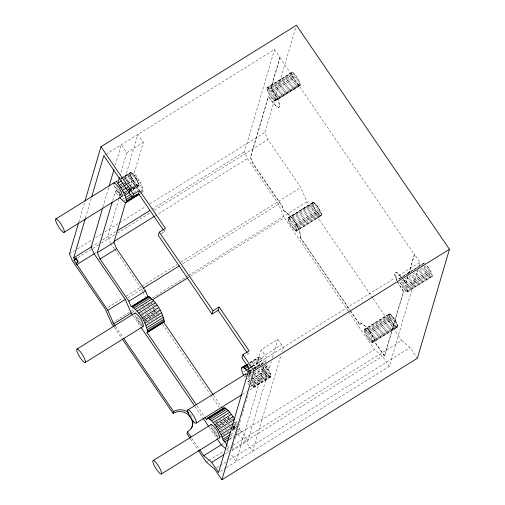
<?xml version="1.0" encoding="UTF-8"?>
<svg xmlns="http://www.w3.org/2000/svg" width="505" height="505" viewBox="0 0 505 505"><rect width="100%" height="100%" fill="white"/><g stroke="black" fill="none" stroke-linecap="round" stroke-linejoin="round"><path stroke-width="0.38" stroke-dasharray="2.52 1.89" d="M129.45 191.723L138.951 185.651C138.174 180.601 134.974 175.469 130.801 172.527L123.138 177.11M141.918 192.31L143.035 191.635C142.726 184.641 138.054 178.612 134.336 172.95L143.319 142.435L137.871 134.45L124.59 179.559M266.848 88.489L267.094 87.636L292.212 72.209C296.378 75.15 299.585 80.282 300.355 85.332L275.036 101.057C270.863 98.254 268.136 93.273 266.848 88.489L292.723 72.423M267.094 87.636L267.467 87.586C271.639 90.534 274.84 95.66 275.61 100.71L275.402 101.013M265.377 362.54L261.539 358.405L260.302 357.508L258.592 357.18L258.188 357.767L258.352 360.33L260.908 366.788M279.985 57.494L271.002 88.009C274.714 93.671 279.391 99.706 279.701 106.694L278.577 107.376L276.342 106.063L273.331 102.963L268.414 96.411L273.192 103.052L276.203 106.151L278.438 107.458L279.555 106.782C279.246 99.794 274.575 93.76 270.863 88.097L279.985 57.494L274.531 49.515L107.047 153.608M262.234 364.307L262.486 363.455L263.364 363.619A7.872 1.73 58.1 0 0 262.234 364.307L254.93 368.839M270.787 376.831L269.266 376.2L267.713 374.603L251.124 384.917L253.832 387.19L270.787 376.831L271.04 375.979L268.9 370.569L265.561 365.683L254.28 372.696M287.989 218.621L288.235 217.769L313.352 202.341C317.519 205.282 320.719 210.415 321.496 215.465L296.17 231.189C292.004 228.386 289.277 223.406 287.989 218.621L313.864 202.555M300.248 237.508L300.696 236.914C299.389 227.098 292.534 217.068 285.06 211.406C293.14 217.106 299.345 227.048 300.841 236.826L300.248 237.508L349.725 309.963M312.98 202.391L312.772 202.694C313.542 207.738 316.749 212.87 320.915 215.812L321.287 215.768A7.872 1.73 58.1 0 0 316.338 204.961A7.872 1.73 58.1 0 0 313.775 206.507A7.872 1.73 58.1 0 0 321.287 215.768M360.097 323.598L359.888 324.841L360.501 323.011L359.951 323.686M364.143 330.131L364.389 329.279L389.5 313.857C393.673 316.799 396.873 321.931 397.65 326.975L372.324 342.706C368.158 339.897 365.431 334.922 364.143 330.131L390.018 314.066M396.867 280.736L394.872 275.477L394.708 272.921L395.251 272.245L396.962 272.567L398.205 273.464L402.87 278.64M397.006 280.647L395.017 275.389L394.708 272.921M398.937 278.817L398.893 279.366L424.774 263.301L423.891 263.137L398.937 278.817L424.257 263.092M423.638 263.989L423.891 263.137M432.4 276.21L430.999 271.557L426.965 265.365L399.758 282.232L403.52 288.589L405.925 291.265L407.447 291.896L432.4 276.21L407.08 291.94M78.761 222.194L84.752 201.817M85.446 218.021L91.197 198.471M102.913 207.164L108.67 187.62M115.304 165.066L121.282 144.765L126.73 152.744L120.158 175.071M112.64 200.63L115.304 191.572L118.618 189.514M118.839 199.109L107.773 236.7L110.431 242.823M119.723 196.104L120.613 193.093M129.23 190.322L129.892 188.056M130.113 187.298L131.893 181.263L138.244 189.653M161.379 233.544L164.441 231.643L165.021 229.661M348.286 311.269L284.448 217.781L278.545 204.184L247.387 158.564L244.439 151.759L274.531 49.515M285.06 211.406L284.334 211.57L281.96 206.059L253.144 163.86L250.423 157.535L268.414 96.411M284.334 211.57L282.106 205.971L253.283 163.772L250.562 157.446L268.553 96.322M372.841 298.202L307.021 201.823L300.797 187.551L268.003 139.538L264.891 132.398L295.987 26.759M248.504 352.85L248.113 354.169L245.058 356.069M232.199 448.257L233.739 443.011M234.844 439.262L240.803 419.011M241.687 416.013L244.559 406.266M245.657 402.517L248.309 393.515M255.562 368.858L261.211 349.668L277.8 339.36L283.255 347.339L281.923 351.865M264.443 365.184L236.062 461.633L230.867 454.027M265.333 362.173L266.665 357.654L261.211 349.668M231.978 450.845L247.905 440.947L266.886 376.452L261.243 367.419M251.654 376.78L252.74 378.453L269.329 368.139L271.286 361.498M272.372 357.811L277.8 339.36M280.591 356.385L252.651 451.319L245.727 441.181L237.786 434.508L236.895 433.214M384.425 356.094L378.163 346.632L376.724 345.439C373.517 337.1 368.934 327.499 361.075 323.011C368.833 327.979 373.403 337.087 376.578 345.521L378.018 346.72L384.425 356.094L403.545 291.518L397.568 281.847M403.564 279.896L405.85 283.292L407.806 276.645M408.678 273.697L414.466 254.419L419.914 262.404L418.582 266.924M384.564 356.006L403.545 291.518M405.85 283.292L407.945 276.563M408.816 273.609L414.466 254.419M226.354 467.662L389.311 366.384L417.698 269.935M130.435 172.571L130.227 172.874C130.997 177.924 134.197 183.056 138.37 185.998L138.742 185.954M291.839 72.253L291.631 72.556C292.401 77.606 295.608 82.738 299.774 85.68L300.147 85.635M296.542 231.145L296.751 230.842C295.981 225.792 292.774 220.666 288.607 217.718L288.235 217.769M254.198 387.146L254.028 384.551L252.311 380.884L268.9 370.569M389.134 313.902L388.926 314.205C389.696 319.255 392.896 324.38 397.069 327.328L397.441 327.278A7.872 1.73 58.1 0 0 392.492 316.471A7.872 1.73 58.1 0 0 389.929 318.024A7.872 1.73 58.1 0 0 397.441 327.278M407.447 291.896L407.699 291.044L406.834 288.178L402.22 280.742M372.696 342.661L372.905 342.352C372.135 337.308 368.928 332.176 364.762 329.235L364.389 329.279M249.779 368.012L251.528 366.523M252.109 366.03L264.936 355.122L281.525 344.808M104.459 155.218L106.397 154.012M126.73 152.744L143.319 142.435M115.834 181.648L117.166 180.822L115.209 182.059M120.48 178.757L122.475 177.52M121.875 177.911L130.542 172.527M114.3 182.772L117.621 180.714M120.853 178.713L130.801 172.527M266.886 87.939L292.212 72.209M115.588 182.501L117.577 181.263M120.897 179.199L123.353 177.691M123.548 177.552L131.319 172.742M123.674 178.322L131.956 173.202M266.975 89.259L293.361 72.884M124.634 178.877L130.606 175.166M267.265 90.225L292.01 74.847M124.072 179.262L134.336 172.95M269.361 88.962L294.106 73.585M120.626 195.631L118.221 192.96L115.039 187.841L114.458 186.604L115.79 185.777M124.886 180.165L133.509 174.799M267.713 91.355L294.92 74.481M115.039 187.841L117.034 186.604M125.657 181.238L131.628 177.526M268.294 92.592L293.039 77.214M125.739 181.238L135.832 175.033M271.027 90.938L295.772 75.561M115.733 189.148L117.728 187.91M120.379 186.257L123.7 184.199M124.363 183.782L126.351 182.545M127.014 182.135L132.323 178.833M268.988 93.898L293.733 78.515M119.306 186.976L122.62 184.918M123.283 184.502L135.233 177.078M271.892 92.137L296.637 76.76M116.516 190.467L118.505 189.23M124.785 185.379L127.134 183.87M127.443 183.725L136.066 178.366M269.771 95.218L297.477 78.048M124.849 185.367L126.837 184.129M127.5 183.713L137.455 177.526M125.259 185.386L127.247 184.148M127.91 183.738L131.893 181.263M117.356 191.755L119.344 190.518M122.254 188.763L124.243 187.525M127.973 185.158L136.849 179.692M270.604 96.505L298.253 79.373M115.304 191.572L116.756 193.8L120.07 191.742M126.704 187.614L128.699 186.377M129.362 185.966L133.345 183.492M118.221 192.96L120.209 191.723M126.843 187.601L129.015 186.276M129.501 185.947L138.97 180.089M271.469 97.711L298.947 80.68M119.073 194.034L120.398 193.207M122.197 192.134L138.124 182.236M272.328 98.784L299.528 81.917M119.887 194.936L121.213 194.109M127.954 189.956L129.943 188.718M130.606 188.308L138.572 183.359M273.136 99.687L299.976 83.041M121.08 194.488L118.422 196.136L116.756 193.8M128.377 189.949L130.372 188.712M131.035 188.296L135.018 185.821M128.371 190.044L140.314 182.621M129.918 189.855L137.215 185.322M273.88 100.381L298.619 85.004M128.908 190.511L130.902 189.274M131.565 188.864L138.862 184.325M275.522 99.39L300.267 84.007M125.246 193.623L126.578 192.796M129.23 191.149L137.859 185.783M274.518 100.848L299.263 85.465M125.057 193.762L129.034 191.288M129.703 190.871L138.989 185.101M275.654 100.16L300.393 84.783M122.361 195.959L123.687 195.132M129.078 191.774L138.951 185.651M275.036 101.057L300.355 85.332M132.026 190.789L141.444 185.019M122.324 199.551L124.312 198.314M131.022 194.21L133.017 192.973M133.604 192.538L142.303 187.197M123.757 200.902L125.082 200.075M140.882 190.309L142.871 189.072M141.129 191.812L143.117 190.574M139.721 193.699L143.035 191.635M69.431 253.882L74.784 250.556M77.461 248.889L92.188 239.736M95.54 237.659L101.562 233.916M104.907 231.833L118.965 223.096M119.635 222.68L145.743 206.457M149.758 203.957L264.891 132.398M91.184 247.008L99.15 242.059M102.464 240.001L115.815 231.7M151.992 209.221L244.439 151.759M77.896 257.695L98.652 244.792M101.328 243.132L114.717 234.812M117.394 233.146L150.193 212.763M154.208 210.263L268.003 139.538M94.138 253.813L96.79 252.159M154.94 216.02L247.387 158.564M108.013 307.368L123.409 297.798M126.086 296.138L141.482 286.569M142.151 286.152L176.958 264.519M180.973 262.019L300.797 187.551M127.948 297.78L141.88 289.119L114.679 249.281M182.747 263.724L278.545 204.184M112.23 322.891L134.317 309.161M152.39 297.931L187.866 275.882M188.542 275.465L307.021 201.823M131.856 312.62L135.176 310.556M141.81 306.434L146.456 303.549M187.98 277.744L189.987 276.494M190.656 276.077L284.448 217.781M288.027 218.072L312.772 202.694M288.607 217.718L313.352 202.341M139.184 311.118L152.459 302.874M288.115 219.391L314.501 203.016M288.405 220.357L315.246 203.717M142.41 326.23L139.361 323.093L136.18 317.973L135.599 316.736L136.924 315.909M140.718 313.592L154.65 304.932L155.508 306.011M288.854 221.487L316.061 204.62M136.18 317.973L138.174 316.736M289.434 222.724L316.913 205.693M136.874 319.28L138.869 318.043M141.772 316.288L155.704 307.627M290.129 224.031L317.778 206.892M137.657 320.599L139.645 319.362M290.912 225.35L318.611 208.18M138.496 321.887L140.485 320.65M143.805 318.592L155.085 311.579A7.872 1.73 58.1 0 1 153.981 309.849M291.745 226.638L316.49 211.26M143.388 318.895L157.989 309.824M294.655 224.883L319.394 209.506M139.361 323.093L141.349 321.855M292.61 227.843L317.355 212.466M295.349 226.189L320.088 210.812M140.213 324.166L141.539 323.339M144.859 321.281L156.803 313.857M293.462 228.916L318.207 213.539M145.333 321.029L159.264 312.368A7.872 1.73 58.1 0 1 159.826 313.832M295.93 227.427L320.669 212.049M141.028 325.069L142.353 324.242M294.276 229.819L321.117 213.173M295.021 230.514L321.407 214.139M147.523 323.067L158.999 315.915M295.659 230.981L321.534 214.915M296.17 231.189L321.496 215.465M249.962 362.546L258.592 357.18M250.221 362.723L258.188 357.767M250.013 362.868L259.305 357.092M395.97 272.157L398.06 273.552L401.898 277.687M248.151 365.02L260.302 357.508M248.933 366.239L261.539 358.405M243.656 371.693L245.645 370.455M252.285 366.327L258.92 362.205M249.704 368L251.698 366.763M252.361 366.352L262.979 359.749M249.842 368.107L251.787 366.901M252.431 366.497L419.914 262.404M249.161 370.986L253.144 368.511M253.807 368.094L259.778 364.383M249.287 370.986L253.27 368.511M253.933 368.101L264.551 361.498M249.211 371.705L253.194 369.231M253.857 368.814L262.486 363.455M249.584 371.655L262.852 363.411M249.432 372.28L252.746 370.222M248.422 373.738L252.405 371.263M248.744 373.567L252.727 371.093M246.307 375.859L244.319 377.096L245.329 378.996M248.959 374.211L252.279 372.147M247.961 371.813L249.615 373.889L252.273 372.242M248.719 374.71L252.803 372.204M247.835 376.654L251.818 374.18M247.09 378.718L251.155 376.244M253.624 374.678L266.413 366.756M403.407 291.606L398.912 284.378M400.339 283.469L427.823 266.438M253.946 374.577L267.877 365.91L269.329 368.139M404.404 281.064L405.995 283.204M250.436 378.378L247.785 380.025L249.401 382.638M253.756 376.313L267.278 367.962M401.033 284.776L428.682 267.644M249.83 380.536L247.179 382.19L248.801 384.684M252.487 378.889L263.768 371.876M248.567 381.351L249.893 380.524M252.191 379.148L268.117 369.25M401.816 286.101L429.521 268.931M252.058 380.985L265.996 372.324L267.713 374.603M402.655 287.389L427.4 272.006L430.67 275.888L432.192 276.513M405.559 285.634L430.304 270.251M250.265 383.838L266.855 373.53M403.52 288.589L428.259 273.211M253.005 382.184L269.594 371.876M406.254 286.935L430.999 271.557M404.372 289.662L429.117 274.284M253.586 383.428L270.175 373.113M406.834 288.178L431.579 272.795M250.297 386.767L266.886 376.452M251.932 385.814L270.617 374.243M405.187 290.564L432.021 273.925M252.677 386.514L270.907 375.209M405.925 291.265L432.318 274.89M253.314 386.975L271.04 375.979M406.569 291.726L432.444 275.661M253.832 387.19L270.996 376.528M242.286 394.474L246.951 391.571M249.615 389.917L270.945 376.661M364.181 329.582L389.5 313.857M215.338 422.634L226.152 415.893M215.982 423.095L218.633 421.448M364.269 330.908L390.655 314.533M364.559 331.873L391.4 315.227M217.92 437.279L215.515 434.603L212.334 429.484L211.753 428.246L213.078 427.419M216.399 425.361L228.342 417.938A7.872 1.73 58.1 0 1 227.78 416.467M365.008 332.997L389.746 317.62M216.209 425.519L230.141 416.859M367.47 331.507L392.208 316.13M212.334 429.484L214.328 428.246M365.588 334.234L390.327 318.857M368.322 332.58L393.067 317.203M213.028 430.79L214.354 429.97M218.337 427.495L229.617 420.482M366.283 335.541L391.022 320.164M218.589 427.388L232.521 418.727L233.361 420.015M369.187 333.786L393.932 318.409M213.811 432.116L215.799 430.879M367.059 336.867L394.765 319.697M214.65 433.404L216.639 432.166M220.205 429.995L232.155 422.571M367.899 338.154L395.548 321.016M215.515 434.603L216.841 433.782M234.276 422.975L236.264 421.738L235.507 420.457M368.764 339.354L396.242 322.323M216.367 435.682L217.693 434.856M221.487 432.539L232.294 425.778M233.43 425.115L235.418 423.878L234.838 422.641M369.616 340.427L396.823 323.56M217.182 436.579L218.507 435.758M233.209 426.656L235.867 425.008L235.418 423.878M370.43 341.329L397.271 324.69M232.963 427.154L237.609 424.263M233.184 427.792L234.509 426.965L236.031 427.596L232.054 430.071M371.175 342.03L395.914 326.647M232.837 428.032L236.157 425.974L235.867 425.008M372.816 341.033L397.561 325.656M220.357 436.642L222.351 435.405M223.014 434.994L229.844 430.727M232.3 429.218L236.283 426.744L236.157 425.974M371.813 342.491L397.688 326.426M219.65 437.608L220.982 436.781M232.262 429.768L236.239 427.293M372.324 342.706L397.65 326.975M232.098 430.79L236.081 428.316M230.974 434.205L234.951 431.731M238.272 429.673L239.597 428.846L238.739 426.668M230.103 436.56L234.086 434.085M236.744 432.438L240.058 430.374L241.497 431.567L247.905 440.947M229.554 438.99L233.537 436.516M236.189 434.868L241.497 431.567M221.196 444.823L223.848 443.169M229.156 439.874L233.802 436.983M234.465 436.572L374.445 349.574L382.386 356.246L389.311 366.384M206.28 462.012L208.294 460.768M208.963 460.352L223.69 451.199M226.366 449.532L230.381 447.039M233.057 445.372L401.746 340.528L410.092 347.598L417.376 358.266M225.255 453.907L229.137 451.495L226.865 449.589M231.795 449.841L382.386 356.246M216.639 467.832L219.315 466.166M219.984 465.755L226.013 462.006M229.358 459.929L410.092 347.598M220.534 471.279L225.71 468.066M300.387 237.419L349.87 309.874M399.146 278.514L400.029 278.684M360.355 323.099L361.214 322.922M233.771 426.27L234.509 426.965M248.157 375.089L250.688 378.27M403.287 279.227L404.543 280.976M266.211 363.581L267.877 365.91M249.615 373.889L251.288 376.225M279.839 57.583L414.321 254.507M373.283 298.853L401.746 340.528M350.312 310.524L360.027 324.753M350.167 310.613L359.888 324.841M348.734 311.92L374.445 349.574M163.563 230.356L164.441 231.643M110.728 243.498L114.237 248.643M213.647 395.466L221.158 406.462M148.23 303.372L149.556 305.317M153.103 310.512L154.435 312.462M162.414 324.147L210.295 394.26M210.743 394.91L219.164 407.245M232.906 427.369L235.122 430.613M227.471 445.631L229.605 448.756M197.057 405.774L204.569 416.77M132.966 315.631L140.504 326.666M195.037 406.519L203.016 418.203M209.221 427.293L216.759 438.327M115.5 326.489L123.043 337.536M191.875 438.327L199.336 449.254M114.212 327.196L121.743 338.217M190.467 438.858L197.935 449.791M427.4 272.006L424.503 266.855M265.996 372.324L262.65 366.043M154.246 310.291L155.085 311.579M397.429 281.935L398.773 284.466M236.264 421.738L237.274 423.632M228.342 417.938L228.923 419.175M141.88 289.119L142.814 291.265M143.123 291.985L145.301 296.997M211.753 428.246L210.888 425.38M114.458 186.604L113.726 184.508M135.599 316.736L134.86 314.64M245.771 375.392L246.061 376.358M239.597 428.846L240.058 430.374M151.323 303.555L151.456 304.332M265.283 365.361A7.872 1.73 58.1 0 1 270.699 374.47A7.872 1.73 58.1 0 1 268.698 375.682A7.872 1.73 58.1 0 1 262.935 366.781M235.93 427.64A7.872 1.73 58.1 0 1 233.506 425.993M229.788 420.779A7.872 1.73 58.1 0 1 229.144 419.605M228.424 414.289A7.872 1.73 58.1 0 1 229.251 414.851M232.521 418.727A7.872 1.73 58.1 0 1 233.632 420.45M234.617 422.212A7.872 1.73 58.1 0 1 236.258 426.51M159.182 316.016A7.872 1.73 58.1 0 1 158.355 315.455M157.352 314.476A7.872 1.73 58.1 0 1 156.613 313.63M153.634 309.262A7.872 1.73 58.1 0 1 152.99 308.094M154.467 304.717A7.872 1.73 58.1 0 1 155.218 305.632M157.819 309.527A7.872 1.73 58.1 0 1 158.463 310.695M190.145 414.283A12.511 11.981 16.4 0 1 192.367 418.153M131.047 176.289A7.872 1.73 58.1 0 0 138.635 185.998A7.872 1.73 58.1 0 0 134.077 175.5A7.872 1.73 58.1 0 0 131.047 176.289"/><path stroke-width="0.76" d="M113.593 183.738L114.212 182.835C118.385 185.783 121.585 190.909 122.361 195.959L121.269 196.098M119.256 197.177L124.331 202.208L126.042 202.53L126.446 201.943C126.136 194.955 121.465 188.92 117.747 183.258L119.502 177.305M196.174 404.48L147.138 332.669L147.586 332.075C146.09 322.297 139.891 312.361 131.805 306.655L131.224 306.731L128.851 301.22L100.034 259.021L97.313 252.696L112.192 202.139M146.791 332.883L164.175 321.767C162.679 311.989 156.481 302.047 148.401 296.347L131.224 306.731M227.042 445.006L224.908 441.881L223.469 440.688L221.02 434.578L218.16 429.484L234.749 419.175L229.8 412.263L225.546 408.274L223.835 407.945L207.246 418.26L206.779 420.008L205.011 417.42M247.311 364.193L241.598 368.082L241.762 370.645L243.751 375.897M245.645 374.615L245.891 373.763L247.418 374.394M78.534 222.945L69.431 253.882L72.543 261.022L105.33 309.035L111.561 323.307L113.77 326.552M84.979 201.066L100.968 146.734L296.429 25.25L449.444 249.312L417.376 358.266L221.916 479.75L214.631 469.082L206.28 462.012L198.377 450.435M115.058 325.839L113.726 323.888L107.824 310.285L74.052 260.309L74.349 259.311L73.717 257.866L85.225 218.772M91.645 196.969L103.809 155.622L132.43 197.524L138.547 193.724L139.519 190.429L165.413 228.342L159.296 232.148L158.324 235.444L212.018 314.072L218.135 310.266L219.107 306.971L249.085 350.874L242.968 354.674L242.002 357.969L249.199 368.511L218.596 472.491L211.671 462.353L203.73 455.68L199.778 449.892M74.052 260.309L76.091 259.04L76.388 258.049L74.349 259.311M132.525 314.981L131.193 313.031L125.29 299.433L94.138 253.813L91.184 247.008L102.692 207.915M109.112 186.111L113.978 169.573M147.814 296.416L145.44 290.912L116.623 248.712L113.903 242.387L125.676 202.391M132.43 197.524L133.402 194.229L139.519 190.429M191.546 428.423A12.511 11.981 16.4 0 0 187.936 414.447A12.511 11.981 16.4 0 0 173.095 413.412L173.625 411.6L123.491 338.186M212.018 314.072L212.99 310.771L219.107 306.971M193.005 421.246A12.511 11.981 16.4 0 1 187.488 431.901L186.957 433.713L190.031 438.214M221.916 479.75L253.983 370.796L449.444 249.312M134.778 313.321L135.353 312.974C139.525 315.915 142.726 321.041 143.496 326.091L142.41 326.23M210.932 424.831L211.507 424.484C215.679 427.426 218.88 432.558 219.65 437.608L219.075 437.955M223.431 408.532L223.835 407.945M55.891 218.93L114.547 182.469M117.747 183.258L121.73 180.784M119.243 185.341L123.226 182.867M120.865 187.841L124.186 185.777M122.38 190.398L126.364 187.923M123.725 192.929L127.708 190.454M63.977 232.395A7.872 1.73 58.1 0 0 59.426 221.897A7.872 1.73 58.1 0 0 56.396 222.686A7.872 1.73 58.1 0 0 63.977 232.395L121.97 196.35M124.855 195.334L129.501 192.443M125.713 197.512L130.359 194.621M126.282 199.387L131.59 196.085M126.528 200.883L137.145 194.286M125.328 202.625L126.654 201.798M127.98 200.971L129.974 199.734M131.963 198.497L133.951 197.259M135.283 196.439L137.272 195.201M126.446 201.943L139.058 194.109M126.042 202.53L139.317 194.286M73.717 257.866L91.184 247.008M117.154 230.867L149.979 210.471M76.04 263.225L78.079 261.956L76.388 258.049M76.672 264.67L94.138 253.813M114.079 241.422L154.271 216.437M97.313 252.696L113.903 242.387M100.034 259.021L116.623 248.712M107.824 310.285L125.29 299.433M143.224 288.286L179.395 265.8M128.851 301.22L145.44 290.912M131.805 306.655L148.401 296.347M132.802 307.065L149.392 296.757M134.046 307.968L150.635 297.653M135.479 309.312L152.068 299.004M113.726 323.888L131.193 313.031M152.472 299.806L187.311 278.154M137.057 311.061L153.646 300.753M77.025 349.062L135.018 313.018M138.711 313.144L155.3 302.836M140.384 315.474L156.973 305.165M142.006 317.973L158.595 307.659M143.521 320.536L160.11 310.221M144.866 323.061L161.455 312.753M85.118 362.527A7.872 1.73 58.1 0 0 80.566 352.035A7.872 1.73 58.1 0 0 77.536 352.825A7.872 1.73 58.1 0 0 85.118 362.527L143.111 326.483M145.995 325.466L162.585 315.152M146.854 327.644L163.443 317.336M147.422 329.519L164.011 319.204M147.668 331.015L164.258 320.707M147.586 332.075L164.175 321.767M241.598 368.082L246.907 364.78M242.002 367.495L247.362 364.515M242.716 367.406L243.713 367.817L247.696 365.342M243.713 367.817L244.95 368.713L248.271 366.655M244.95 368.713L246.389 370.064L249.041 368.416M187.671 410.028L245.664 373.984M196.293 423.057L241.617 394.885M206.842 418.847L224.548 407.857M207.246 418.26L208.956 418.582L225.546 408.274M209.853 419.693L226.789 409.17M208.956 418.582L211.633 420.829L228.222 410.514M211.633 420.829L213.211 422.578L229.8 412.263M153.179 460.573L211.172 424.535M214.518 424.869L231.454 414.346M213.211 422.578L216.538 426.99L233.127 416.675M219.675 432.046L232.944 423.796M221.02 434.578L232.3 427.565M161.272 474.043A7.872 1.73 58.1 0 0 156.72 463.546A7.872 1.73 58.1 0 0 153.69 464.335A7.872 1.73 58.1 0 0 161.272 474.043L219.265 437.999M222.143 436.976L230.772 431.617M223.008 439.154L230.305 434.622M223.469 440.688L228.778 437.387M224.908 441.881L228.228 439.817M203.73 455.68L221.196 444.823L225.735 448.636M211.671 462.353L223.961 454.708M163.772 322.354L213.205 394.815M246.389 370.064L247.961 371.813M138.547 193.724L163.121 229.712M218.135 310.266L247.235 352.881M100.968 146.734L133.402 194.229M159.296 232.148L212.99 310.771M242.968 354.674L253.983 370.796M221.6 407.106L222.926 409.05M140.946 327.316L194.595 405.868M203.016 418.203L208.78 426.643M217.207 438.978L221.196 444.823M76.091 259.04L78.079 261.956M187.488 431.901L190.997 437.04M122.185 338.868L173.095 413.412M216.538 426.99L218.16 429.484M173.625 411.6A12.511 11.981 16.4 0 1 188.775 412.901M188.277 413.178A7.872 1.73 58.1 0 0 195.902 423.291A7.872 1.73 58.1 0 0 191.761 413.153A7.872 1.73 58.1 0 0 188.277 413.178"/></g></svg>
